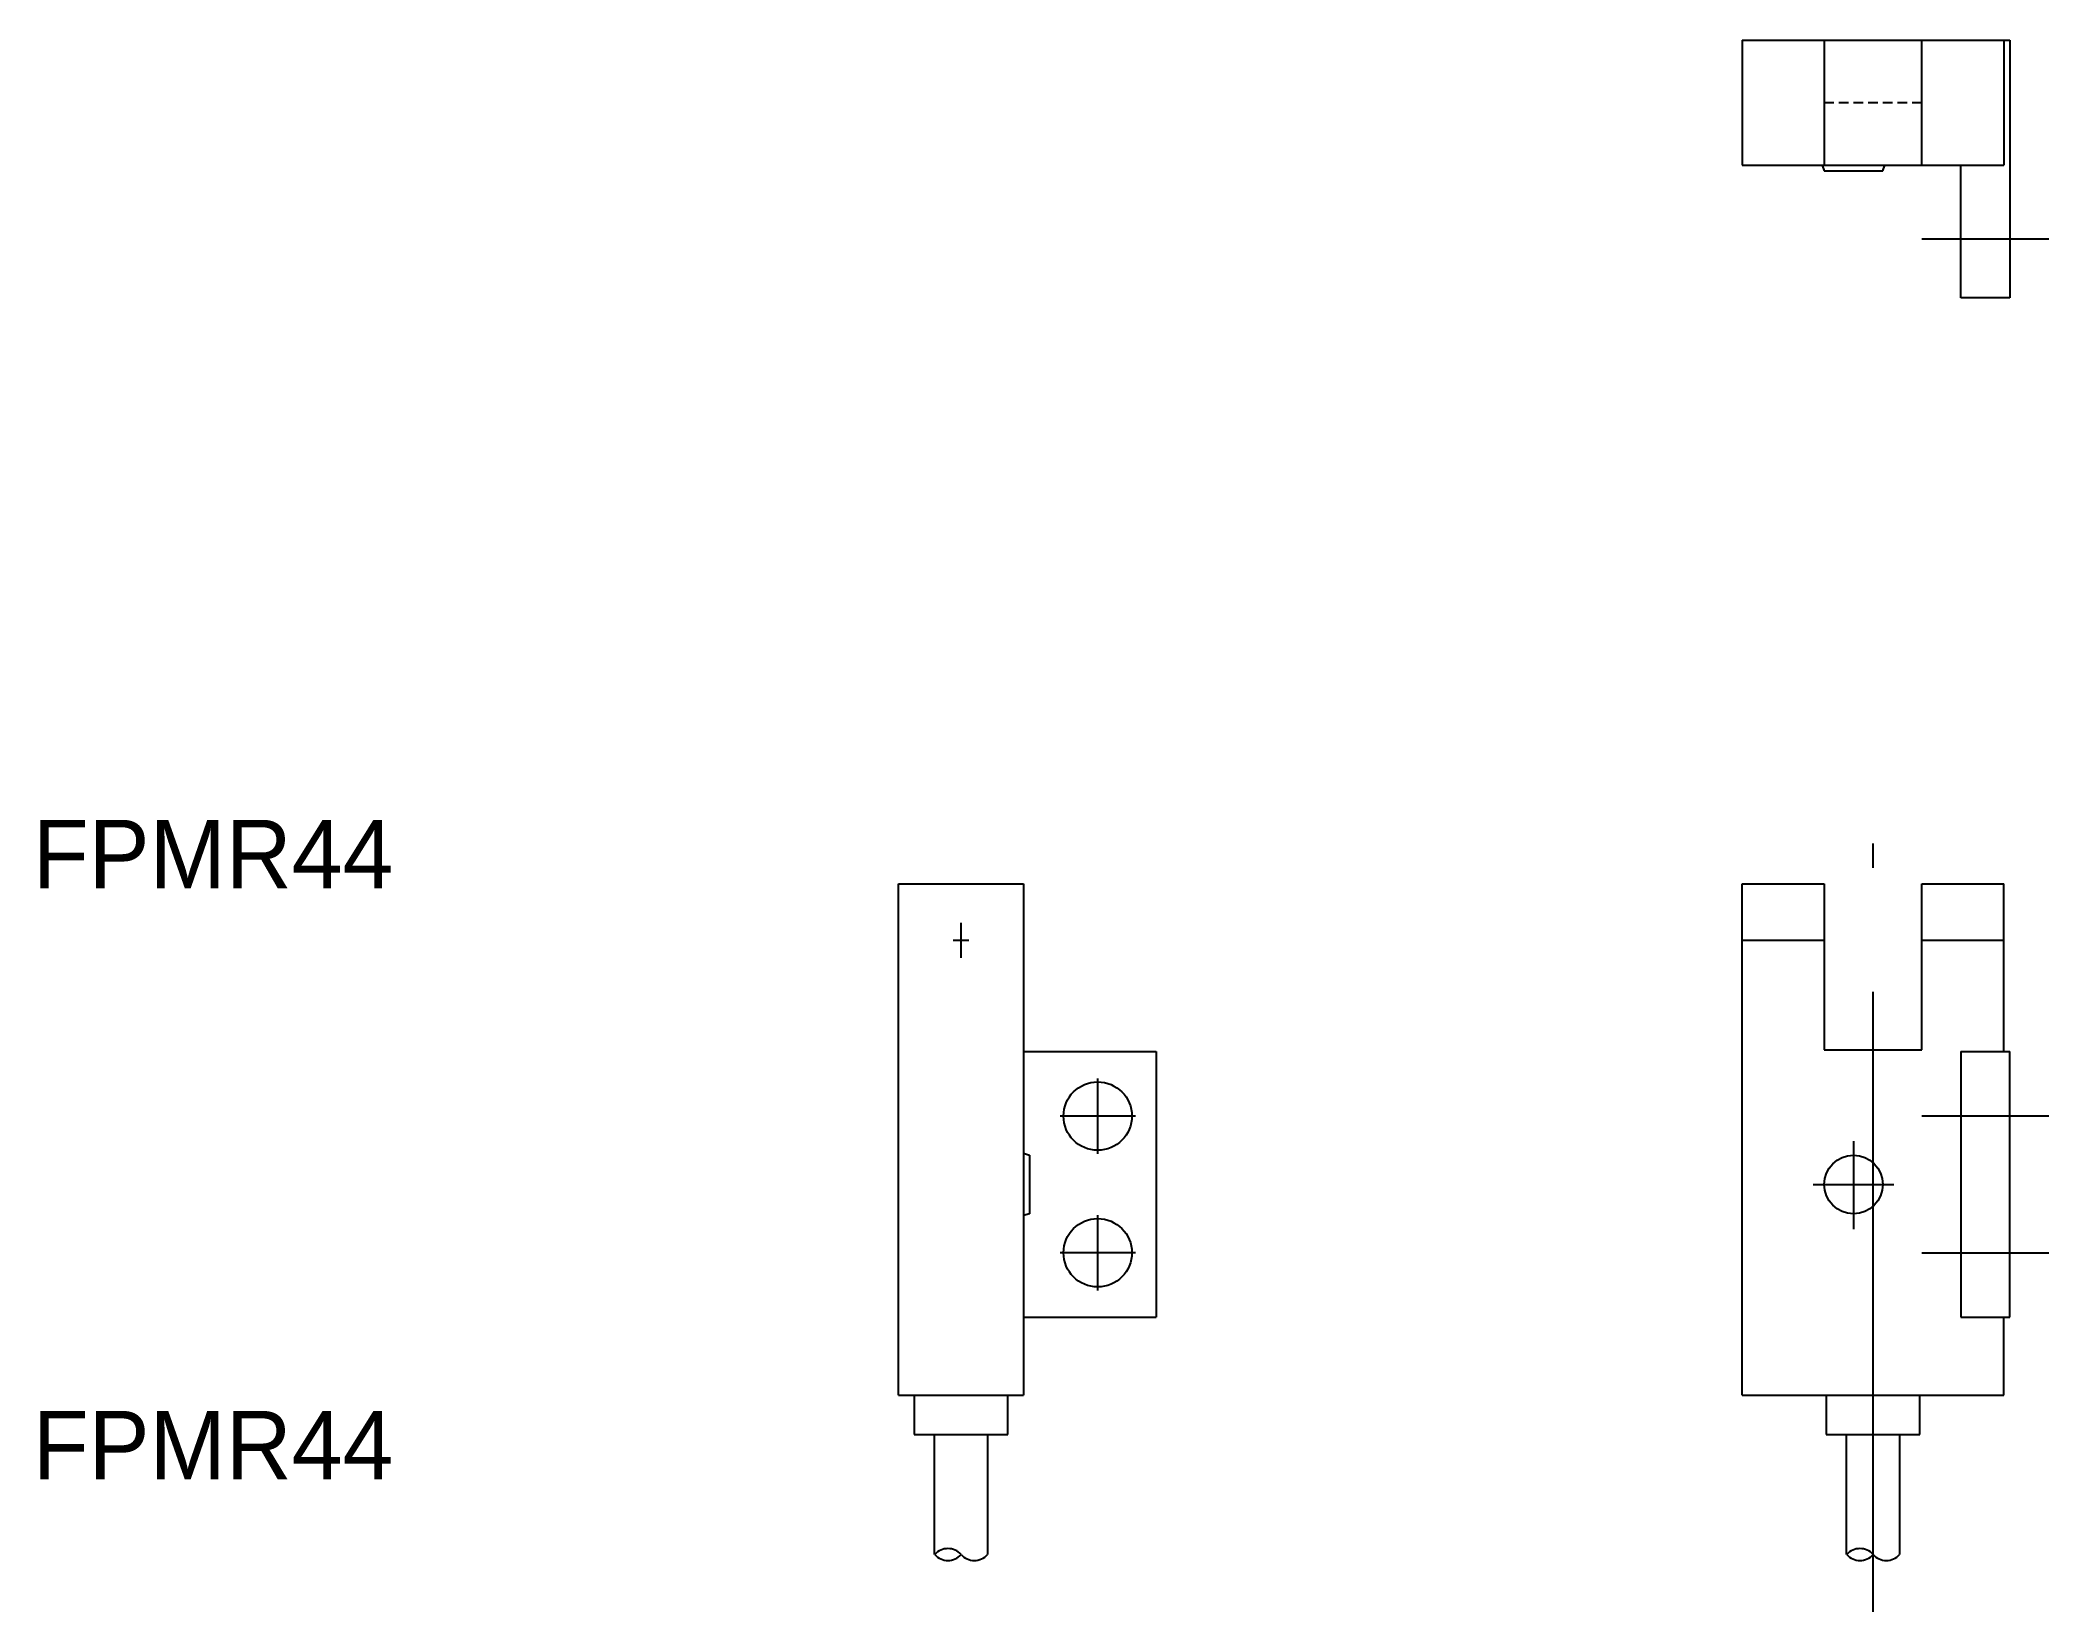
# Model space of a CAD drawing. Extents: x -55 to 48, y 23 to 104.
import ezdxf

# ---------------------------------------------------------------- set-up
doc = ezdxf.new("R2010")
doc.units = 0
doc.linetypes.add('CENTER', pattern=[50.8, 31.75, -6.35, 6.35, -6.35])
doc.linetypes.add('DASHED', pattern=[0.75, 0.5, -0.25])
doc.layers.get('0').update_dxf_attribs({"linetype": 'CONTINUOUS'})
doc.layers.add('CENTER', color=1, linetype='CENTER')

msp = doc.modelspace()

# ---------------------------------------------------------------- linework, layer by layer
at = {"linetype": 'CONTINUOUS'}
for p, q in [((31.98, 103.86), (31.98, 97.46)), ((31.98, 103.86), (45.68, 103.86)), ((36.18, 103.86), (36.18, 97.46)), ((41.18, 97.46), (41.18, 103.86)), ((45.38, 103.86), (45.38, 97.46)), ((45.68, 103.86), (45.68, 90.66)), ((31.98, 97.46), (45.38, 97.46)), ((36.08, 97.46), (36.18, 97.16)), ((36.18, 97.16), (39.18, 97.16)), ((39.18, 97.16), (39.28, 97.46)), ((43.18, 90.66), (43.18, 97.46)), ((45.68, 90.66), (43.18, 90.66)), ((-11.22, 60.66), (-4.82, 60.66)), ((-11.22, 34.46), (-11.22, 60.66)), ((-4.82, 60.66), (-4.82, 34.46)), ((31.98, 34.46), (31.98, 60.66)), ((31.98, 60.66), (36.18, 60.66)), ((36.18, 60.66), (36.18, 52.16)), ((41.18, 60.66), (45.38, 60.66)), ((41.18, 52.16), (41.18, 60.66)), ((45.38, 52.06), (45.38, 60.66)), ((31.98, 57.76), (36.18, 57.76)), ((41.18, 57.76), (45.38, 57.76)), ((-4.82, 52.06), (1.98, 52.06)), ((1.98, 52.06), (1.98, 38.46)), ((36.18, 52.16), (41.18, 52.16)), ((43.18, 52.06), (45.68, 52.06)), ((43.18, 52.06), (43.18, 38.46)), ((45.68, 38.46), (45.68, 52.06)), ((-4.82, 46.86), (-4.52, 46.76)), ((-4.52, 46.76), (-4.52, 43.76)), ((-4.52, 43.76), (-4.82, 43.66)), ((-4.82, 38.46), (1.98, 38.46)), ((43.18, 38.46), (45.68, 38.46)), ((45.38, 34.46), (45.38, 38.46)), ((-11.22, 34.46), (-4.82, 34.46)), ((-10.42, 34.46), (-10.42, 32.46)), ((-5.62, 32.46), (-5.62, 34.46)), ((31.98, 34.46), (45.38, 34.46)), ((36.28, 34.46), (36.28, 32.46)), ((41.08, 32.46), (41.08, 34.46)), ((-10.42, 32.46), (-5.62, 32.46)), ((-9.37, 26.3), (-9.37, 32.46)), ((-6.67, 32.46), (-6.67, 26.3)), ((36.28, 32.46), (41.08, 32.46)), ((37.33, 26.3), (37.33, 32.46)), ((40.03, 32.46), (40.03, 26.3))]:
    msp.add_line(p, q, dxfattribs=at)
at = {"color": 3, "linetype": 'DASHED'}
msp.add_line((36.18, 100.66), (41.18, 100.66), dxfattribs=at)
at = {"linetype": 'CONTINUOUS'}
for centre, radius in [((-1.02, 48.76), 1.75), ((37.68, 45.26), 1.5), ((-1.02, 41.76), 1.75)]:
    msp.add_circle(centre, radius, dxfattribs=at)
for centre, start, end in [((-8.69, 25.7), 42.075, 137.925), ((-8.69, 26.91), 222.075, 317.925), ((-7.34, 26.91), 222.075, 317.925), ((38.01, 25.7), 42.075, 137.925), ((38.01, 26.91), 222.075, 317.925), ((39.36, 26.91), 222.075, 317.925)]:
    msp.add_arc(centre, 0.909, start, end, dxfattribs=at)
at = {"layer": 'CENTER', "linetype": 'CENTER'}
for p, q in [((47.68, 93.66), (41.18, 93.66)), ((38.68, 23.37), (38.68, 62.72)), ((-8.02, 58.66), (-8.02, 56.86)), ((-8.42, 57.76), (-7.62, 57.76)), ((-1.02, 46.83), (-1.02, 50.68)), ((0.91, 48.76), (-2.94, 48.76)), ((47.68, 48.76), (41.18, 48.76)), ((37.68, 47.47), (37.68, 42.97)), ((35.61, 45.26), (39.74, 45.26)), ((-1.02, 39.83), (-1.02, 43.68)), ((0.91, 41.76), (-2.94, 41.76)), ((41.18, 41.76), (47.68, 41.76))]:
    msp.add_line(p, q, dxfattribs=at)

# ---------------------------------------------------------------- texts
for p in [(-55.55, 60.43), (-55.55, 30.16)]:
    msp.add_text('FPMR44', height=3.5).set_placement(p)

doc.saveas('drawing.dxf')
